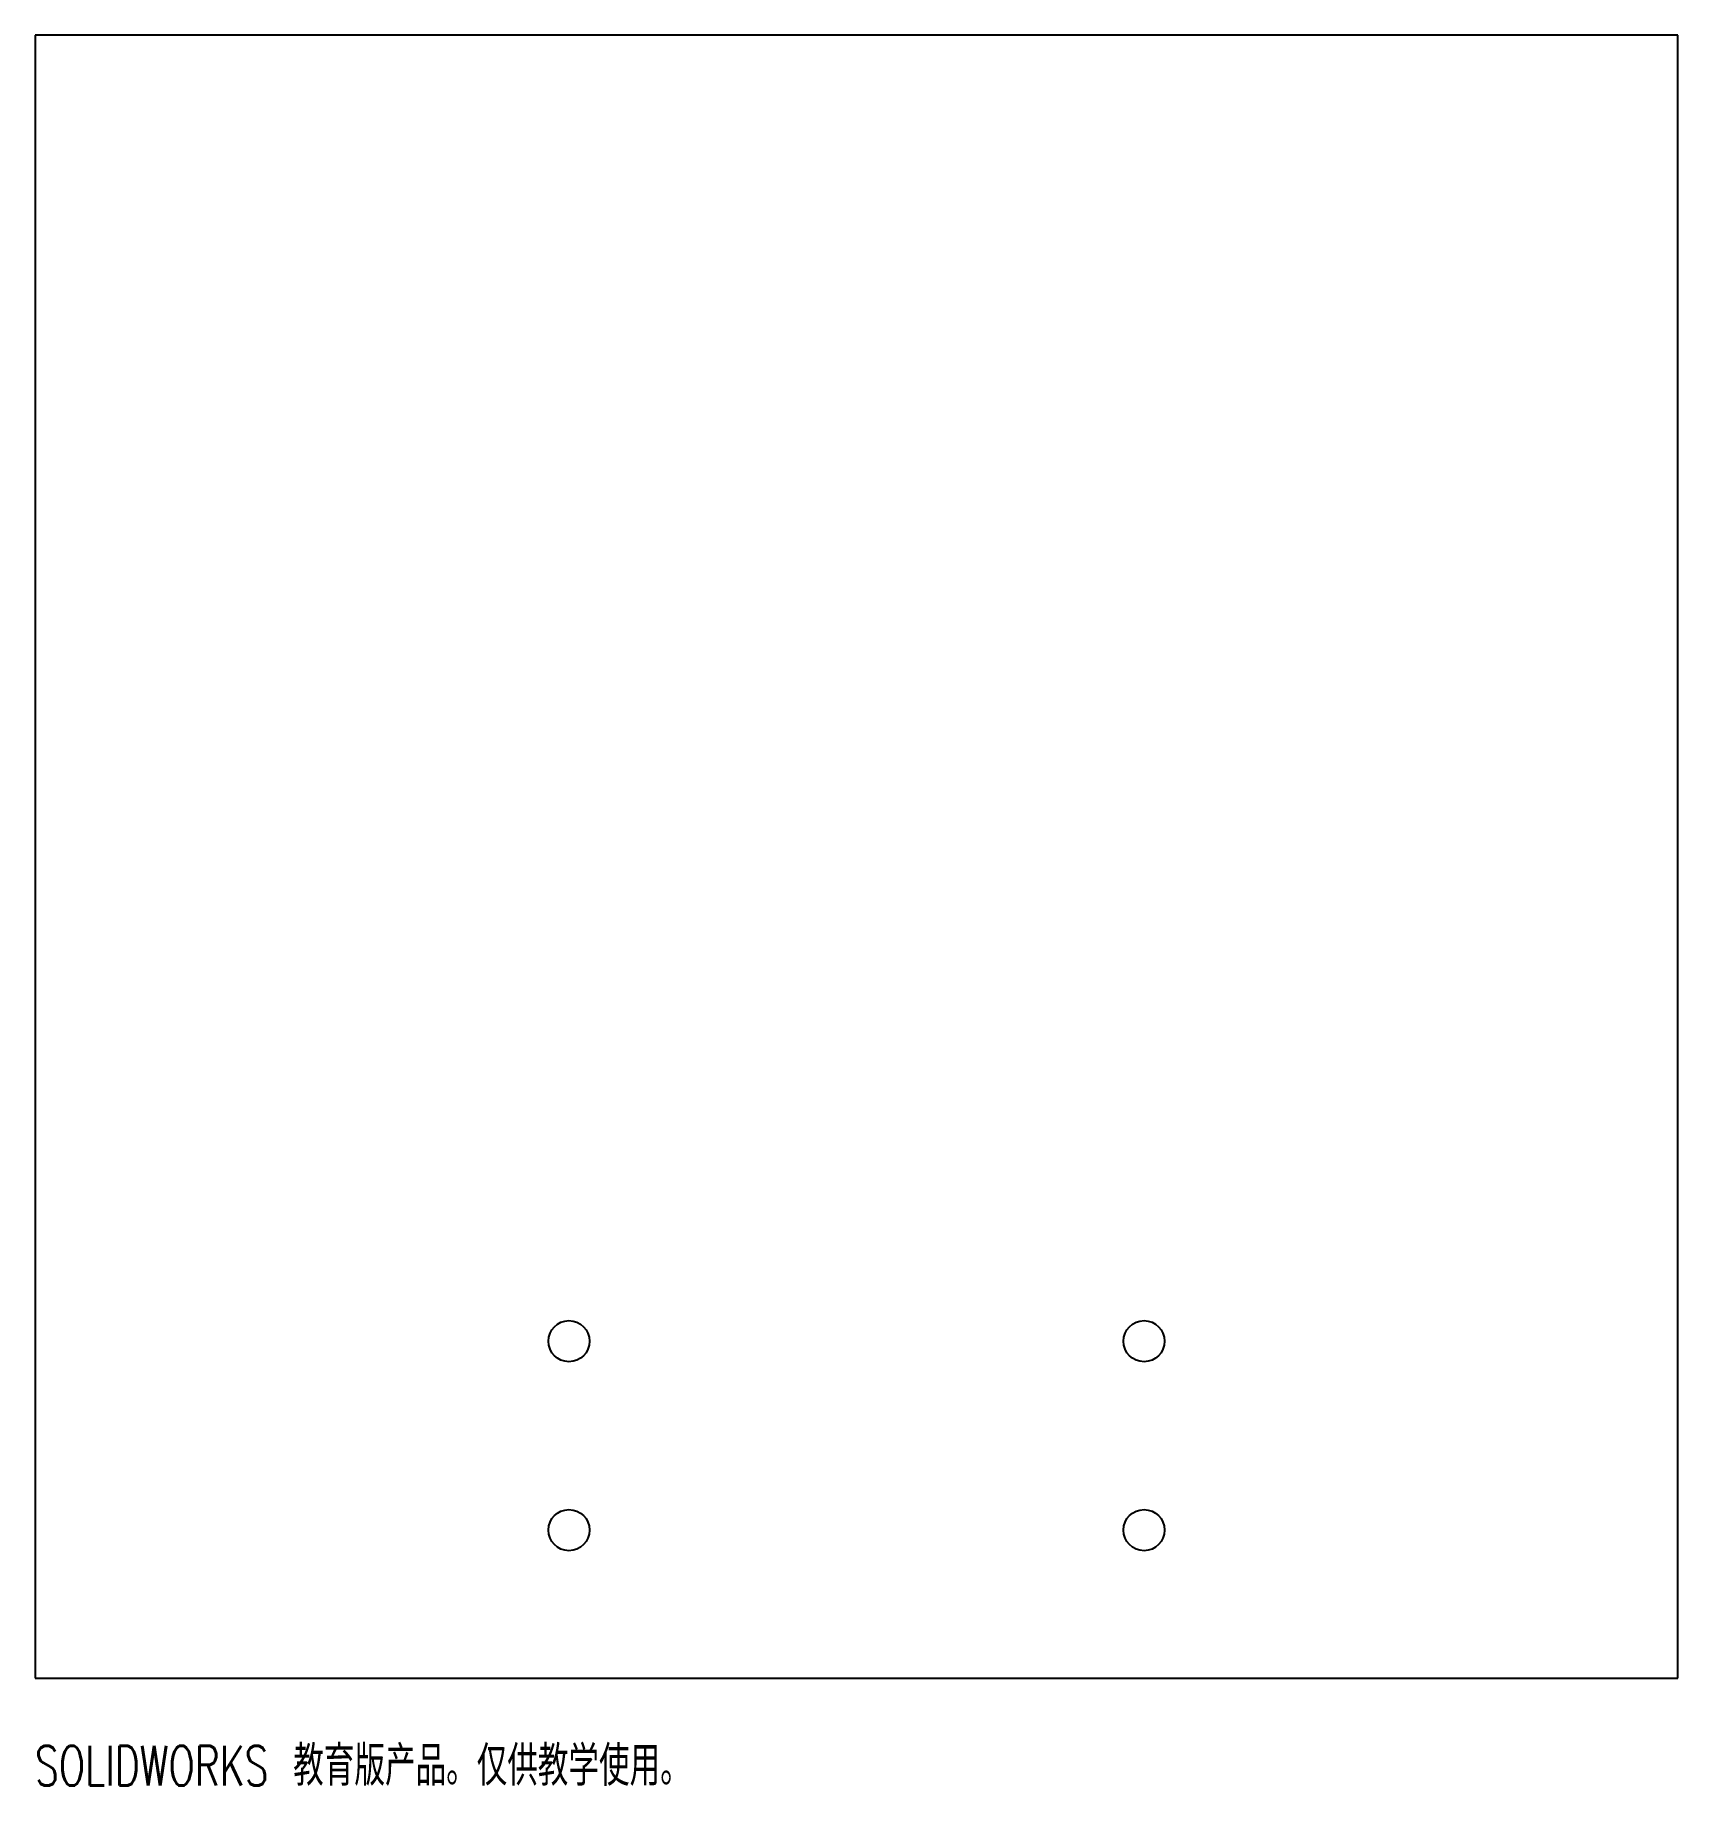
# Model space of a CAD drawing. Header units: millimetres. Extents: x -100 to 100, y -113 to 100.
import ezdxf

# ---------------------------------------------------------------- set-up
doc = ezdxf.new("R2010")
doc.units = ezdxf.units.MM
doc.styles.add('SLDTEXTSTYLE0', font='TXT', dxfattribs={"width": 0.7, "bigfont": 'bigfont'})

msp = doc.modelspace()

# ---------------------------------------------------------------- linework, layer by layer
at = {"color": 7, "linetype": 'Continuous', "lineweight": 25}
for p, q in [((-100, 100), (-100, -100)), ((100, 100), (-100, 100)), ((100, -100), (100, 100)), ((-100, -100), (100, -100))]:
    msp.add_line(p, q, dxfattribs=at)
for centre in [(-35, -59), (35, -59), (-35, -82), (35, -82)]:
    msp.add_circle(centre, 2.5, dxfattribs=at)

# ---------------------------------------------------------------- texts
at = {"color": 7, "linetype": 'Continuous', "insert": (-100, -108.27), "char_height": 4.8336, "attachment_point": 1, "style": 'SLDTEXTSTYLE0'}
msp.add_mtext('SOLIDWORKS 教育版产品。仅供教学使用。', dxfattribs=at)

doc.saveas('drawing.dxf')
